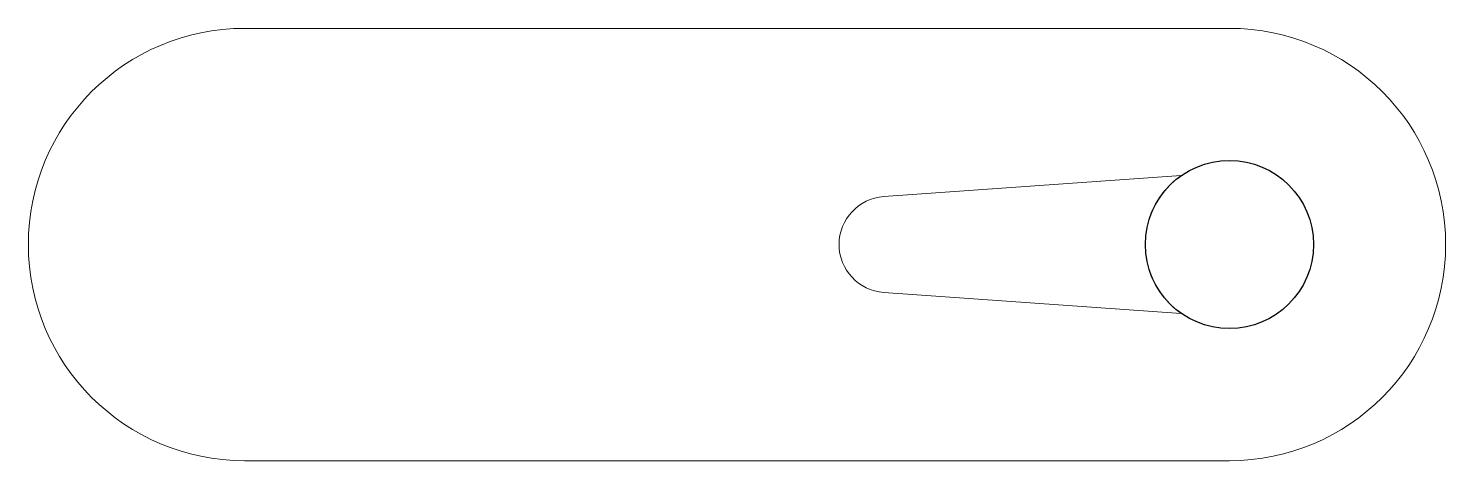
# Model space of a CAD drawing. Header units: millimetres. Extents: x 22.4 to 81.4, y 4.7 to 22.7.
import ezdxf

# ---------------------------------------------------------------- set-up
doc = ezdxf.new("R2010")
doc.units = ezdxf.units.MM
doc.layers.add('Corte exterior', color=1, linetype='Continuous', true_color=0xff0000)
doc.layers.add('Grabado Superficie', color=30, linetype='Continuous', lineweight=25, true_color=0xff7f00)

msp = doc.modelspace()

# ---------------------------------------------------------------- linework, layer by layer
at = {"layer": 'Corte exterior', "linetype": 'Continuous', "lineweight": 15}
msp.add_lwpolyline([(31.389, 4.705), (72.389, 4.705, 1), (72.389, 22.705), (31.389, 22.705, 1)], format="xyb", close=True, dxfattribs=at)
at = {"layer": 'Corte exterior'}
msp.add_circle((72.389, 13.705), 3.5, dxfattribs=at)
at = {"layer": 'Grabado Superficie', "linetype": 'Continuous', "lineweight": 15}
msp.add_lwpolyline([(70.385, 16.575), (57.999, 15.7, 0.931903), (57.999, 11.71), (70.385, 10.836, -0.521302)], format="xyb", close=True, dxfattribs=at)

doc.saveas('drawing.dxf')
